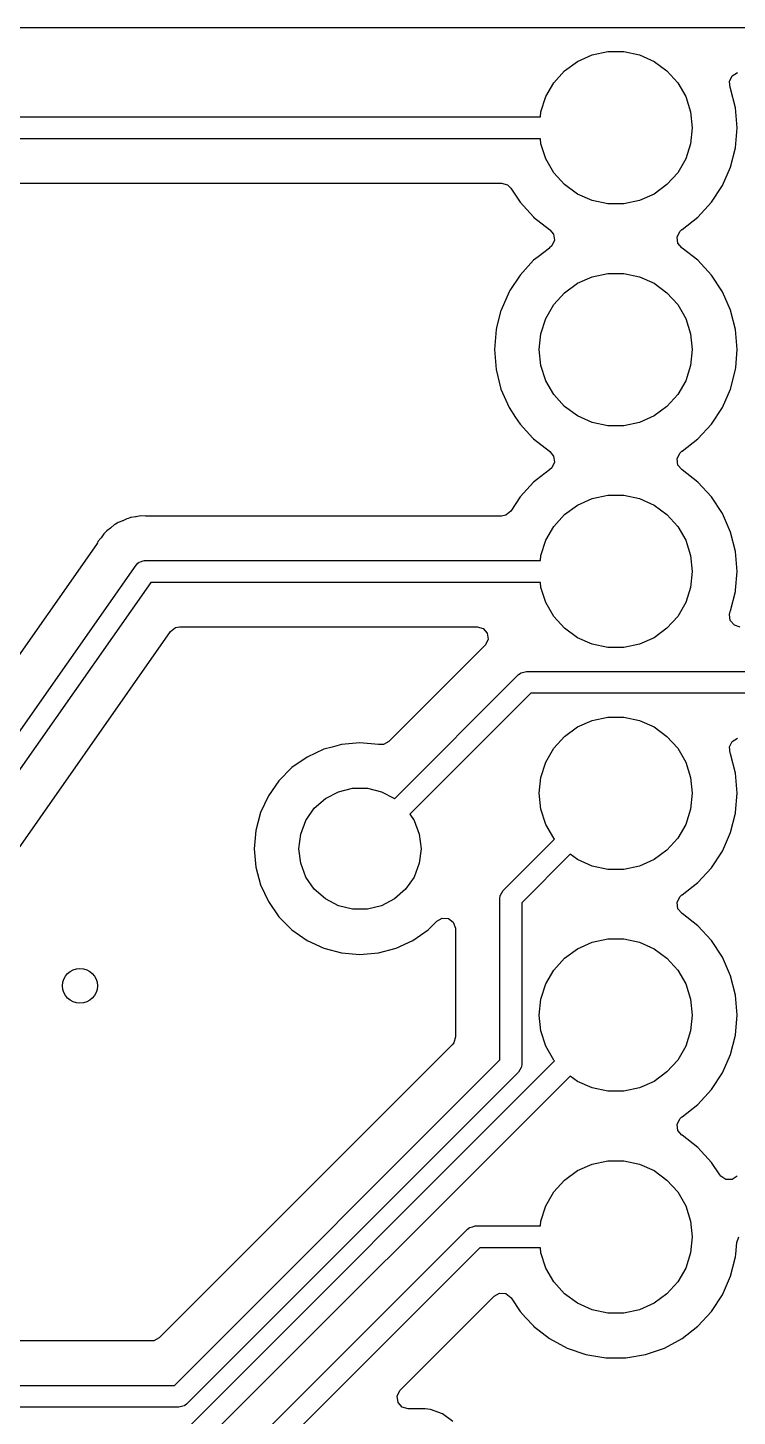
# Model space of a CAD drawing. Extents: x -140 to 29, y -83 to 10.
# Drawn here: x -42.93 to -34.8, y -21.74 to -5.84 of the extents above; entities that cross this region are included whole.
import ezdxf

# ---------------------------------------------------------------- set-up
doc = ezdxf.new("R2010")
doc.units = 0
doc.layers.add('BLACK', color=7, linetype='CONTINUOUS')

msp = doc.modelspace()

# ---------------------------------------------------------------- linework, layer by layer
at = {"layer": 'BLACK', "linetype": 'CONTINUOUS'}
for p, q in [((-6.98708, -5.84), (-45.0245, -5.84)), ((-36.6332, -6.2261), (-36.4658, -6.15159)), ((-36.4658, -6.15159), (-36.2866, -6.1135)), ((-36.2866, -6.1135), (-36.1034, -6.1135)), ((-36.1034, -6.1135), (-35.9242, -6.15159)), ((-35.9242, -6.15159), (-35.7569, -6.2261)), ((-36.9039, -6.46992), (-36.7814, -6.33378)), ((-36.7814, -6.33378), (-36.6332, -6.2261)), ((-35.7569, -6.2261), (-35.6086, -6.33378)), ((-35.6086, -6.33378), (-35.4861, -6.46992)), ((-34.8631, -6.39056), (-34.8028, -6.35308)), ((-36.9955, -6.62858), (-36.9039, -6.46992)), ((-35.4861, -6.46992), (-35.3945, -6.62858)), ((-34.8936, -6.45469), (-34.8631, -6.39056)), ((-34.8846, -6.52511), (-34.8936, -6.45469)), ((-37.0522, -6.80281), (-36.9955, -6.62858)), ((-35.3945, -6.62858), (-35.3378, -6.80281)), ((-34.8807, -6.53381), (-34.8846, -6.52511)), ((-34.8807, -6.53382), (-34.8807, -6.53381)), ((-34.8244, -6.75628), (-34.8807, -6.53382)), ((-37.0582, -6.86), (-37.0522, -6.80281)), ((-35.3378, -6.80281), (-35.3187, -6.985)), ((-34.8244, -6.75629), (-34.8244, -6.75628)), ((-34.8055, -6.985), (-34.8244, -6.75629)), ((-34.8244, -6.75629), (-34.8244, -6.75629)), ((-44.8115, -6.86), (-37.0582, -6.86)), ((-35.3187, -6.985), (-35.3378, -7.16719)), ((-34.8244, -7.2135), (-34.8055, -6.985)), ((-37.0582, -7.11), (-44.8005, -7.11)), ((-37.0522, -7.16719), (-37.0582, -7.11)), ((-36.9955, -7.34142), (-37.0522, -7.16719)), ((-35.3378, -7.16719), (-35.3945, -7.34142)), ((-34.8807, -7.43618), (-34.8244, -7.21372)), ((-34.8244, -7.21372), (-34.8244, -7.2135)), ((-36.9039, -7.50008), (-36.9955, -7.34142)), ((-35.3945, -7.34142), (-35.4861, -7.50008)), ((-34.9729, -7.64635), (-34.8807, -7.43619)), ((-34.8807, -7.43619), (-34.8807, -7.43618)), ((-44.745, -7.6185), (-37.5035, -7.6185)), ((-37.5035, -7.6185), (-37.4353, -7.6385)), ((-36.7814, -7.63622), (-36.9039, -7.50008)), ((-35.4861, -7.50008), (-35.6086, -7.63622)), ((-37.4353, -7.6385), (-37.398, -7.67558)), ((-37.398, -7.67558), (-37.2915, -7.83848)), ((-36.6332, -7.7439), (-36.7814, -7.63622)), ((-36.4658, -7.81841), (-36.6332, -7.7439)), ((-35.7569, -7.7439), (-35.9242, -7.81841)), ((-35.6086, -7.63622), (-35.7569, -7.7439)), ((-35.0985, -7.83848), (-34.9729, -7.64635)), ((-37.2915, -7.83848), (-37.1371, -8.00623)), ((-36.2866, -7.8565), (-36.4658, -7.81841)), ((-36.1034, -7.8565), (-36.2866, -7.8565)), ((-35.9242, -7.81841), (-36.1034, -7.8565)), ((-35.2539, -8.00732), (-35.0985, -7.83848)), ((-37.1371, -8.00623), (-37.1361, -8.00732)), ((-37.1361, -8.00732), (-36.955, -8.14828)), ((-35.435, -8.14828), (-35.2539, -8.00732)), ((-35.2539, -8.00732), (-35.2539, -8.00732)), ((-35.2539, -8.00732), (-35.2539, -8.00732)), ((-36.955, -8.14828), (-36.955, -8.14828)), ((-36.955, -8.14828), (-36.9531, -8.14951)), ((-36.9531, -8.14951), (-36.9525, -8.15021)), ((-36.9525, -8.15021), (-36.9509, -8.15148)), ((-36.9509, -8.15148), (-36.9512, -8.15182)), ((-36.9512, -8.15182), (-36.907, -8.20351)), ((-36.907, -8.20351), (-36.8975, -8.27386)), ((-35.4925, -8.23613), (-35.4626, -8.17177)), ((-35.483, -8.30648), (-35.4925, -8.23613)), ((-35.4626, -8.17177), (-35.4369, -8.14952)), ((-35.4369, -8.14952), (-35.435, -8.14828)), ((-35.435, -8.14828), (-35.435, -8.14828)), ((-36.955, -8.36172), (-37.0837, -8.46191)), ((-36.9531, -8.36049), (-36.955, -8.36172)), ((-36.955, -8.36172), (-36.955, -8.36172)), ((-36.9274, -8.33822), (-36.9531, -8.36049)), ((-36.8975, -8.27386), (-36.9274, -8.33822)), ((-35.4388, -8.35818), (-35.483, -8.30648)), ((-35.4391, -8.35852), (-35.4388, -8.35818)), ((-35.4375, -8.35978), (-35.4391, -8.35852)), ((-35.4369, -8.36048), (-35.4375, -8.35978)), ((-35.435, -8.36172), (-35.4369, -8.36048)), ((-35.2539, -8.50268), (-35.435, -8.36172)), ((-37.1361, -8.50268), (-37.2915, -8.67152)), ((-37.0837, -8.46191), (-37.1361, -8.50268)), ((-35.0985, -8.67152), (-35.2539, -8.50268)), ((-37.2915, -8.67152), (-37.4067, -8.84774)), ((-36.6332, -8.7661), (-36.4658, -8.69159)), ((-36.4658, -8.69159), (-36.2866, -8.6535)), ((-36.2866, -8.6535), (-36.1034, -8.6535)), ((-36.1034, -8.6535), (-35.9242, -8.69159)), ((-35.9242, -8.69159), (-35.7569, -8.7661)), ((-34.9729, -8.86365), (-35.0985, -8.67152)), ((-37.4171, -8.86365), (-37.5088, -9.07273)), ((-37.4067, -8.84774), (-37.4171, -8.86365)), ((-36.9039, -9.00992), (-36.7814, -8.87378)), ((-36.7814, -8.87378), (-36.6332, -8.7661)), ((-35.7569, -8.7661), (-35.6086, -8.87378)), ((-35.6086, -8.87378), (-35.4861, -9.00992)), ((-34.8807, -9.07381), (-34.9729, -8.86365)), ((-36.9955, -9.16858), (-36.9039, -9.00992)), ((-35.4861, -9.00992), (-35.3945, -9.16858)), ((-37.5093, -9.07382), (-37.56, -9.27421)), ((-37.5088, -9.07273), (-37.5093, -9.07381)), ((-37.5093, -9.07381), (-37.5093, -9.07382)), ((-37.0522, -9.34281), (-36.9955, -9.16858)), ((-35.3945, -9.16858), (-35.3378, -9.34281)), ((-34.8807, -9.07382), (-34.8807, -9.07381)), ((-34.8244, -9.29628), (-34.8807, -9.07382)), ((-37.5656, -9.29629), (-37.5845, -9.525)), ((-37.56, -9.27421), (-37.5656, -9.29629)), ((-37.0713, -9.525), (-37.0522, -9.34281)), ((-35.3378, -9.34281), (-35.3187, -9.525)), ((-34.8244, -9.29629), (-34.8244, -9.29628)), ((-34.8055, -9.525), (-34.8244, -9.29629)), ((-34.8244, -9.29629), (-34.8244, -9.29629)), ((-37.5845, -9.525), (-37.5656, -9.75371)), ((-37.0522, -9.70719), (-37.0713, -9.525)), ((-35.3187, -9.525), (-35.3378, -9.70719)), ((-34.8223, -9.72887), (-34.8055, -9.525)), ((-37.5656, -9.75371), (-37.5093, -9.97618)), ((-36.9955, -9.88142), (-37.0522, -9.70719)), ((-35.3378, -9.70719), (-35.3945, -9.88142)), ((-34.8807, -9.97618), (-34.8244, -9.75372)), ((-34.8244, -9.75372), (-34.8223, -9.72887)), ((-37.5093, -9.97618), (-37.4171, -10.1864)), ((-36.9039, -10.0401), (-36.9955, -9.88142)), ((-35.3945, -9.88142), (-35.4861, -10.0401)), ((-34.9729, -10.1863), (-34.8807, -9.97619)), ((-34.8807, -9.97619), (-34.8807, -9.97618)), ((-36.7814, -10.1762), (-36.9039, -10.0401)), ((-35.4861, -10.0401), (-35.6086, -10.1762)), ((-37.4171, -10.1864), (-37.3417, -10.3018)), ((-37.3417, -10.3018), (-37.2915, -10.3785)), ((-36.6332, -10.2839), (-36.7814, -10.1762)), ((-36.4658, -10.3584), (-36.6332, -10.2839)), ((-35.7569, -10.2839), (-35.9242, -10.3584)), ((-35.6086, -10.1762), (-35.7569, -10.2839)), ((-35.0985, -10.3785), (-34.9729, -10.1863)), ((-37.2915, -10.3785), (-37.1442, -10.5386)), ((-36.2866, -10.3965), (-36.4658, -10.3584)), ((-36.1034, -10.3965), (-36.2866, -10.3965)), ((-35.9242, -10.3584), (-36.1034, -10.3965)), ((-35.2539, -10.5473), (-35.0985, -10.3785)), ((-37.1442, -10.5386), (-37.1361, -10.5473)), ((-37.1361, -10.5473), (-36.955, -10.6883)), ((-35.435, -10.6883), (-35.2539, -10.5473)), ((-35.2539, -10.5473), (-35.2539, -10.5473)), ((-35.2539, -10.5473), (-35.2539, -10.5473)), ((-36.955, -10.6883), (-36.955, -10.6883)), ((-36.955, -10.6883), (-36.9531, -10.6895)), ((-36.9531, -10.6895), (-36.9525, -10.6902)), ((-36.9525, -10.6902), (-36.9509, -10.6915)), ((-36.9509, -10.6915), (-36.9512, -10.6918)), ((-36.9512, -10.6918), (-36.907, -10.7435)), ((-36.907, -10.7435), (-36.8975, -10.8139)), ((-35.4925, -10.7761), (-35.4626, -10.7118)), ((-35.483, -10.8465), (-35.4925, -10.7761)), ((-35.4626, -10.7118), (-35.4369, -10.6895)), ((-35.4369, -10.6895), (-35.435, -10.6883)), ((-35.435, -10.6883), (-35.435, -10.6883)), ((-36.955, -10.9017), (-37.1024, -11.0164)), ((-36.9531, -10.9005), (-36.955, -10.9017)), ((-36.955, -10.9017), (-36.955, -10.9017)), ((-36.9274, -10.8782), (-36.9531, -10.9005)), ((-36.8975, -10.8139), (-36.9274, -10.8782)), ((-35.4388, -10.8982), (-35.483, -10.8465)), ((-35.4391, -10.8985), (-35.4388, -10.8982)), ((-35.4375, -10.8998), (-35.4391, -10.8985)), ((-35.4369, -10.9005), (-35.4375, -10.8998)), ((-35.435, -10.9017), (-35.4369, -10.9005)), ((-35.2539, -11.0427), (-35.435, -10.9017)), ((-37.1361, -11.0427), (-37.2915, -11.2115)), ((-37.1024, -11.0164), (-37.1361, -11.0427)), ((-35.0985, -11.2115), (-35.2539, -11.0427)), ((-37.2915, -11.2115), (-37.398, -11.3744)), ((-36.6332, -11.3061), (-36.4658, -11.2316)), ((-36.4658, -11.2316), (-36.2866, -11.1935)), ((-36.2866, -11.1935), (-36.1034, -11.1935)), ((-36.1034, -11.1935), (-35.9242, -11.2316)), ((-35.9242, -11.2316), (-35.7569, -11.3061)), ((-34.9729, -11.4036), (-35.0985, -11.2115)), ((-41.7439, -11.4465), (-41.7511, -11.4494)), ((-41.6923, -11.44), (-41.7439, -11.4465)), ((-41.7439, -11.4465), (-41.7439, -11.4465)), ((-41.7439, -11.4465), (-41.7439, -11.4465)), ((-41.6873, -11.4392), (-41.6923, -11.44)), ((-41.6363, -11.4285), (-41.6873, -11.4392)), ((-41.579, -11.4311), (-41.6363, -11.4285)), ((-41.5721, -11.4314), (-41.579, -11.4311)), ((-41.5693, -11.4315), (-41.5721, -11.4314)), ((-37.5035, -11.4315), (-41.5693, -11.4315)), ((-37.452, -11.4205), (-37.5035, -11.4315)), ((-37.398, -11.3744), (-37.452, -11.4205)), ((-36.9039, -11.5499), (-36.7814, -11.4138)), ((-36.7814, -11.4138), (-36.6332, -11.3061)), ((-35.7569, -11.3061), (-35.6086, -11.4138)), ((-35.6086, -11.4138), (-35.4861, -11.5499)), ((-34.8807, -11.6138), (-34.9729, -11.4036)), ((-42.0222, -11.5995), (-42.0317, -11.611)), ((-41.9801, -11.5689), (-42.0222, -11.5995)), ((-41.9761, -11.5658), (-41.9801, -11.5689)), ((-41.9366, -11.5319), (-41.9761, -11.5658)), ((-41.9232, -11.5253), (-41.9366, -11.5319)), ((-41.9048, -11.5142), (-41.9232, -11.5253)), ((-41.8927, -11.5054), (-41.9048, -11.5142)), ((-41.868, -11.4957), (-41.8927, -11.5054)), ((-41.8443, -11.4863), (-41.868, -11.4957)), ((-41.8397, -11.4842), (-41.8443, -11.4863)), ((-41.793, -11.4613), (-41.8397, -11.4842)), ((-41.7784, -11.4582), (-41.793, -11.4613)), ((-41.793, -11.4613), (-41.793, -11.4613)), ((-41.7577, -11.452), (-41.7784, -11.4582)), ((-41.7511, -11.4494), (-41.7577, -11.452)), ((-36.9955, -11.7086), (-36.9039, -11.5499)), ((-35.4861, -11.5499), (-35.3945, -11.7086)), ((-42.1414, -11.755), (-44.7682, -15.5064)), ((-42.1306, -11.7364), (-42.1414, -11.755)), ((-42.1242, -11.7229), (-42.1306, -11.7364)), ((-42.091, -11.6827), (-42.1242, -11.7229)), ((-42.1242, -11.7229), (-42.1242, -11.7229)), ((-42.088, -11.6787), (-42.091, -11.6827)), ((-42.0581, -11.6361), (-42.088, -11.6787)), ((-42.0468, -11.6264), (-42.0581, -11.6361)), ((-42.0581, -11.6361), (-42.0581, -11.6361)), ((-42.0317, -11.611), (-42.0468, -11.6264)), ((-37.0522, -11.8828), (-36.9955, -11.7086)), ((-35.3945, -11.7086), (-35.3378, -11.8828)), ((-34.8244, -11.8363), (-34.8807, -11.6138)), ((-34.8807, -11.6138), (-34.8807, -11.6138)), ((-37.0582, -11.94), (-37.0522, -11.8828)), ((-35.3378, -11.8828), (-35.3187, -12.065)), ((-34.8055, -12.065), (-34.8244, -11.8363)), ((-34.8244, -11.8363), (-34.8244, -11.8363)), ((-34.8244, -11.8363), (-34.8244, -11.8363)), ((-44.6452, -16.2174), (-41.6875, -11.9933)), ((-41.6875, -11.9933), (-41.6631, -11.9674)), ((-41.6631, -11.9674), (-41.657, -11.9648)), ((-41.657, -11.9648), (-41.6527, -11.9598)), ((-41.6527, -11.9598), (-41.6248, -11.9517)), ((-41.6248, -11.9517), (-41.598, -11.9407)), ((-41.598, -11.9407), (-41.5914, -11.9419)), ((-41.5914, -11.9419), (-41.5851, -11.94)), ((-41.5851, -11.94), (-37.0582, -11.94)), ((-35.3187, -12.065), (-35.3378, -12.2472)), ((-34.8233, -12.2804), (-34.8055, -12.065)), ((-41.52, -12.19), (-44.4701, -16.4032)), ((-37.0582, -12.19), (-41.52, -12.19)), ((-37.0522, -12.2472), (-37.0582, -12.19)), ((-36.9955, -12.4214), (-37.0522, -12.2472)), ((-35.3378, -12.2472), (-35.3945, -12.4214)), ((-34.8807, -12.5162), (-34.8244, -12.2937)), ((-34.8244, -12.2937), (-34.8233, -12.2804)), ((-36.9039, -12.5801), (-36.9955, -12.4214)), ((-35.3945, -12.4214), (-35.4861, -12.5801)), ((-34.8939, -12.5576), (-34.8846, -12.5249)), ((-34.8838, -12.6278), (-34.8939, -12.5576)), ((-34.8846, -12.5249), (-34.8807, -12.5162)), ((-34.8807, -12.5162), (-34.8807, -12.5162)), ((-41.2929, -12.7522), (-41.2375, -12.7079)), ((-41.2375, -12.7079), (-41.1897, -12.6985)), ((-41.1897, -12.6985), (-37.7821, -12.6985)), ((-37.7821, -12.6985), (-37.714, -12.7185)), ((-37.714, -12.7185), (-37.6675, -12.7722)), ((-36.7814, -12.7162), (-36.9039, -12.5801)), ((-36.6332, -12.8239), (-36.7814, -12.7162)), ((-35.6086, -12.7162), (-35.7569, -12.8239)), ((-35.4861, -12.5801), (-35.6086, -12.7162)), ((-34.8373, -12.6815), (-34.8838, -12.6278)), ((-34.7692, -12.7015), (-34.8373, -12.6815)), ((-44.0348, -16.668), (-41.2929, -12.7522)), ((-37.6574, -12.8424), (-37.6869, -12.907)), ((-37.6675, -12.7722), (-37.6574, -12.8424)), ((-36.4658, -12.8984), (-36.6332, -12.8239)), ((-35.7569, -12.8239), (-35.9242, -12.8984)), ((-37.693, -12.9136), (-38.7931, -14.0137)), ((-37.6869, -12.907), (-37.693, -12.9136)), ((-36.2866, -12.9365), (-36.4658, -12.8984)), ((-36.1034, -12.9365), (-36.2866, -12.9365)), ((-35.9242, -12.8984), (-36.1034, -12.9365)), ((-38.726, -14.6657), (-37.3069, -13.2466)), ((-37.3069, -13.2466), (-37.289, -13.2332)), ((-37.289, -13.2332), (-37.2861, -13.2298)), ((-37.2861, -13.2298), (-37.2835, -13.2291)), ((-37.2835, -13.2291), (-37.2784, -13.2253)), ((-37.2784, -13.2253), (-37.2482, -13.2187)), ((-37.2482, -13.2187), (-37.2185, -13.21)), ((-37.2185, -13.21), (-26.8641, -13.21)), ((-37.1667, -13.46), (-38.5528, -14.8461)), ((-27.0324, -13.46), (-37.1667, -13.46)), ((-36.6332, -13.8461), (-36.4658, -13.7716)), ((-36.4658, -13.7716), (-36.2866, -13.7335)), ((-36.2866, -13.7335), (-36.1034, -13.7335)), ((-36.1034, -13.7335), (-35.9242, -13.7716)), ((-35.9242, -13.7716), (-35.7569, -13.8461)), ((-36.9039, -14.0899), (-36.7814, -13.9538)), ((-36.7814, -13.9538), (-36.6332, -13.8461)), ((-35.7569, -13.8461), (-35.6086, -13.9538)), ((-35.6086, -13.9538), (-35.4861, -14.0899)), ((-34.8631, -14.0106), (-34.8028, -13.9731)), ((-39.5379, -14.1015), (-39.7293, -14.1907)), ((-39.4432, -14.0761), (-39.5379, -14.1015)), ((-39.5379, -14.1015), (-39.5379, -14.1015)), ((-39.3339, -14.0468), (-39.4432, -14.0761)), ((-39.1235, -14.0284), (-39.3339, -14.0468)), ((-38.9131, -14.0468), (-39.1235, -14.0284)), ((-38.9077, -14.0478), (-38.9131, -14.0468)), ((-38.9131, -14.0468), (-38.9131, -14.0468)), ((-38.9131, -14.0468), (-38.9131, -14.0468)), ((-38.9075, -14.0465), (-38.9077, -14.0478)), ((-38.8554, -14.0477), (-38.9075, -14.0465)), ((-38.7931, -14.0137), (-38.8554, -14.0477)), ((-36.9955, -14.2486), (-36.9039, -14.0899)), ((-35.4861, -14.0899), (-35.3945, -14.2486)), ((-34.8936, -14.0747), (-34.8631, -14.0106)), ((-34.8846, -14.1451), (-34.8936, -14.0747)), ((-34.8807, -14.1538), (-34.8846, -14.1451)), ((-39.7293, -14.1907), (-39.9023, -14.3118)), ((-37.0522, -14.4228), (-36.9955, -14.2486)), ((-35.3945, -14.2486), (-35.3378, -14.4228)), ((-34.8244, -14.3763), (-34.8807, -14.1538)), ((-34.8807, -14.1538), (-34.8807, -14.1538)), ((-40.0517, -14.4612), (-40.1728, -14.6342)), ((-40.0516, -14.4612), (-40.0517, -14.4612)), ((-39.9023, -14.3119), (-40.0516, -14.4612)), ((-39.9023, -14.3118), (-39.9023, -14.3119)), ((-37.0713, -14.605), (-37.0522, -14.4228)), ((-35.3378, -14.4228), (-35.3187, -14.605)), ((-34.8055, -14.605), (-34.8244, -14.3763)), ((-34.8244, -14.3763), (-34.8244, -14.3763)), ((-34.8244, -14.3763), (-34.8244, -14.3763)), ((-39.5203, -14.6651), (-39.3712, -14.5869)), ((-39.3712, -14.5869), (-39.2077, -14.5466)), ((-39.2077, -14.5466), (-39.0393, -14.5466)), ((-39.0393, -14.5466), (-38.8758, -14.5869)), ((-38.8758, -14.5869), (-38.7267, -14.6651)), ((-37.0522, -14.7872), (-37.0713, -14.605)), ((-35.3187, -14.605), (-35.3378, -14.7872)), ((-34.8237, -14.8256), (-34.8055, -14.605)), ((-40.1728, -14.6342), (-40.262, -14.8256)), ((-40.1728, -14.6342), (-40.1728, -14.6342)), ((-40.1728, -14.6342), (-40.1728, -14.6342)), ((-39.742, -14.9154), (-39.6463, -14.7768)), ((-39.6463, -14.7768), (-39.5203, -14.6651)), ((-38.7267, -14.6651), (-38.726, -14.6657)), ((-40.262, -14.8256), (-40.3167, -15.0296)), ((-39.8017, -15.0728), (-39.742, -14.9154)), ((-38.5528, -14.8461), (-38.505, -14.9154)), ((-38.505, -14.9154), (-38.4453, -15.0728)), ((-36.9955, -14.9614), (-37.0522, -14.7872)), ((-35.3378, -14.7872), (-35.3945, -14.9614)), ((-34.8807, -15.0562), (-34.8244, -14.8337)), ((-34.8244, -14.8337), (-34.8237, -14.8256)), ((-40.3167, -15.0296), (-40.3351, -15.24)), ((-39.822, -15.24), (-39.8017, -15.0728)), ((-38.4453, -15.0728), (-38.425, -15.24)), ((-36.9039, -15.1201), (-36.9955, -14.9614)), ((-35.3945, -14.9614), (-35.4861, -15.1201)), ((-34.9729, -15.2663), (-34.8807, -15.0562)), ((-34.8807, -15.0562), (-34.8807, -15.0562)), ((-40.3351, -15.24), (-40.3167, -15.4504)), ((-39.8017, -15.4072), (-39.822, -15.24)), ((-38.425, -15.24), (-38.4453, -15.4072)), ((-37.4847, -15.7179), (-36.8958, -15.1291)), ((-36.8958, -15.1291), (-36.9039, -15.1201)), ((-35.6086, -15.2562), (-35.7569, -15.3639)), ((-35.4861, -15.1201), (-35.6086, -15.2562)), ((-39.742, -15.5646), (-39.8017, -15.4072)), ((-38.4453, -15.4072), (-38.505, -15.5646)), ((-36.7165, -15.3033), (-37.2713, -15.8581)), ((-36.6332, -15.3639), (-36.7165, -15.3033)), ((-36.4658, -15.4384), (-36.6332, -15.3639)), ((-35.7569, -15.3639), (-35.9242, -15.4384)), ((-35.0985, -15.4585), (-34.9729, -15.2663)), ((-40.3167, -15.4504), (-40.262, -15.6544)), ((-39.6463, -15.7032), (-39.742, -15.5646)), ((-38.505, -15.5646), (-38.6007, -15.7032)), ((-36.2866, -15.4765), (-36.4658, -15.4384)), ((-36.1034, -15.4765), (-36.2866, -15.4765)), ((-35.9242, -15.4384), (-36.1034, -15.4765)), ((-35.2539, -15.6273), (-35.0985, -15.4585)), ((-40.262, -15.6544), (-40.1728, -15.8458)), ((-39.5203, -15.8149), (-39.6463, -15.7032)), ((-38.6007, -15.7032), (-38.7267, -15.8149)), ((-37.4995, -15.7451), (-37.4847, -15.7179)), ((-35.435, -15.7683), (-35.2539, -15.6273)), ((-35.2539, -15.6273), (-35.2539, -15.6273)), ((-35.2539, -15.6273), (-35.2539, -15.6273)), ((-40.1728, -15.8458), (-40.0516, -16.0188)), ((-39.3712, -15.8931), (-39.5203, -15.8149)), ((-39.2077, -15.9334), (-39.3712, -15.8931)), ((-38.8758, -15.8931), (-39.0393, -15.9334)), ((-38.7267, -15.8149), (-38.8758, -15.8931)), ((-37.5213, -15.8063), (-37.5181, -15.7842)), ((-37.5213, -17.6581), (-37.5213, -15.8063)), ((-37.5184, -15.7797), (-37.5171, -15.7773)), ((-37.5181, -15.7842), (-37.5184, -15.7797)), ((-37.5171, -15.7773), (-37.5162, -15.7711)), ((-37.5162, -15.7711), (-37.4995, -15.7451)), ((-37.2713, -15.8581), (-37.2713, -17.7099)), ((-35.4925, -15.8561), (-35.4626, -15.7918)), ((-35.483, -15.9265), (-35.4925, -15.8561)), ((-35.4626, -15.7918), (-35.4369, -15.7695)), ((-35.4369, -15.7695), (-35.435, -15.7683)), ((-35.435, -15.7683), (-35.435, -15.7683)), ((-40.0516, -16.0188), (-39.9023, -16.1681)), ((-39.0393, -15.9334), (-39.2077, -15.9334)), ((-38.2449, -16.0684), (-38.1826, -16.0343)), ((-38.1826, -16.0343), (-38.1118, -16.0394)), ((-38.1118, -16.0394), (-38.0549, -16.0819)), ((-35.4388, -15.9782), (-35.483, -15.9265)), ((-35.4391, -15.9785), (-35.4388, -15.9782)), ((-35.4375, -15.9798), (-35.4391, -15.9785)), ((-35.4369, -15.9805), (-35.4375, -15.9798)), ((-35.435, -15.9817), (-35.4369, -15.9805)), ((-35.2539, -16.1227), (-35.435, -15.9817)), ((-39.9023, -16.1681), (-39.7293, -16.2893)), ((-38.5177, -16.2893), (-38.3447, -16.1681)), ((-38.3447, -16.1681), (-38.2449, -16.0684)), ((-38.0549, -16.0819), (-38.0301, -16.1485)), ((-38.0301, -16.1485), (-38.0298, -16.1574)), ((-38.0298, -16.1574), (-38.0298, -17.3953)), ((-35.0985, -16.2915), (-35.2539, -16.1227)), ((-39.7293, -16.2893), (-39.5379, -16.3785)), ((-38.7091, -16.3785), (-38.5177, -16.2893)), ((-36.6332, -16.3861), (-36.4658, -16.3116)), ((-36.4658, -16.3116), (-36.2866, -16.2735)), ((-36.2866, -16.2735), (-36.1034, -16.2735)), ((-36.1034, -16.2735), (-35.9242, -16.3116)), ((-35.9242, -16.3116), (-35.7569, -16.3861)), ((-34.9729, -16.4836), (-35.0985, -16.2915)), ((-39.5379, -16.3785), (-39.3339, -16.4332)), ((-39.3339, -16.4332), (-39.1235, -16.4516)), ((-39.1235, -16.4516), (-38.9131, -16.4332)), ((-38.9131, -16.4332), (-38.7091, -16.3785)), ((-36.9039, -16.6299), (-36.7814, -16.4938)), ((-36.7814, -16.4938), (-36.6332, -16.3861)), ((-35.7569, -16.3861), (-35.6086, -16.4938)), ((-35.6086, -16.4938), (-35.4861, -16.6299)), ((-34.8807, -16.6938), (-34.9729, -16.4836)), ((-36.9955, -16.7886), (-36.9039, -16.6299)), ((-35.4861, -16.6299), (-35.3945, -16.7886)), ((-37.0522, -16.9628), (-36.9955, -16.7886)), ((-35.3945, -16.7886), (-35.3378, -16.9628)), ((-34.8244, -16.9163), (-34.8807, -16.6938)), ((-34.8807, -16.6938), (-34.8807, -16.6938)), ((-37.0713, -17.145), (-37.0522, -16.9628)), ((-35.3378, -16.9628), (-35.3187, -17.145)), ((-34.8055, -17.145), (-34.8244, -16.9163)), ((-34.8244, -16.9163), (-34.8244, -16.9163)), ((-34.8244, -16.9163), (-34.8244, -16.9163)), ((-37.0522, -17.3272), (-37.0713, -17.145)), ((-35.3187, -17.145), (-35.3378, -17.3272)), ((-34.8203, -17.3237), (-34.8055, -17.145)), ((-36.9955, -17.5014), (-37.0522, -17.3272)), ((-35.3378, -17.3272), (-35.3945, -17.5014)), ((-34.8244, -17.3737), (-34.8203, -17.3237)), ((-38.0667, -17.4844), (-41.4219, -20.8396)), ((-38.0498, -17.4634), (-38.0667, -17.4844)), ((-38.0298, -17.3953), (-38.0498, -17.4634)), ((-34.8807, -17.5962), (-34.8244, -17.3737)), ((-36.9039, -17.6601), (-36.9955, -17.5014)), ((-35.3945, -17.5014), (-35.4861, -17.6601)), ((-34.9729, -17.8063), (-34.8807, -17.5962)), ((-34.8807, -17.5962), (-34.8807, -17.5962)), ((-41.2482, -21.385), (-37.5213, -17.6581)), ((-37.3079, -17.7983), (-41.108, -21.5984)), ((-41.0618, -21.835), (-36.8958, -17.6691)), ((-37.2931, -17.7711), (-37.3079, -17.7983)), ((-37.2764, -17.7451), (-37.2931, -17.7711)), ((-37.2755, -17.7389), (-37.2764, -17.7451)), ((-37.2742, -17.7365), (-37.2755, -17.7389)), ((-37.2713, -17.7099), (-37.2745, -17.732)), ((-37.2745, -17.732), (-37.2742, -17.7365)), ((-36.8958, -17.6691), (-36.9039, -17.6601)), ((-35.6086, -17.7962), (-35.7569, -17.9039)), ((-35.4861, -17.6601), (-35.6086, -17.7962)), ((-36.7165, -17.8433), (-40.9216, -22.0484)), ((-36.6332, -17.9039), (-36.7165, -17.8433)), ((-36.4658, -17.9784), (-36.6332, -17.9039)), ((-35.7569, -17.9039), (-35.9242, -17.9784)), ((-35.0985, -17.9985), (-34.9729, -17.8063)), ((-36.2866, -18.0165), (-36.4658, -17.9784)), ((-36.1034, -18.0165), (-36.2866, -18.0165)), ((-35.9242, -17.9784), (-36.1034, -18.0165)), ((-35.2539, -18.1673), (-35.0985, -17.9985)), ((-35.435, -18.3083), (-35.2539, -18.1673)), ((-35.2539, -18.1673), (-35.2539, -18.1673)), ((-35.2539, -18.1673), (-35.2539, -18.1673)), ((-35.4925, -18.3961), (-35.4626, -18.3318)), ((-35.483, -18.4665), (-35.4925, -18.3961)), ((-35.4626, -18.3318), (-35.4369, -18.3095)), ((-35.4369, -18.3095), (-35.435, -18.3083)), ((-35.435, -18.3083), (-35.435, -18.3083)), ((-35.4388, -18.5182), (-35.483, -18.4665)), ((-35.4391, -18.5185), (-35.4388, -18.5182)), ((-35.4375, -18.5198), (-35.4391, -18.5185)), ((-35.4369, -18.5205), (-35.4375, -18.5198)), ((-35.435, -18.5217), (-35.4369, -18.5205)), ((-35.2539, -18.6627), (-35.435, -18.5217)), ((-35.0985, -18.8315), (-35.2539, -18.6627)), ((-36.6332, -18.9261), (-36.4658, -18.8516)), ((-36.4658, -18.8516), (-36.2866, -18.8135)), ((-36.2866, -18.8135), (-36.1034, -18.8135)), ((-36.1034, -18.8135), (-35.9242, -18.8516)), ((-35.9242, -18.8516), (-35.7569, -18.9261)), ((-35.0043, -18.9757), (-35.0985, -18.8315)), ((-36.9039, -19.1699), (-36.7814, -19.0338)), ((-36.7814, -19.0338), (-36.6332, -18.9261)), ((-35.7569, -18.9261), (-35.6086, -19.0338)), ((-35.6086, -19.0338), (-35.4861, -19.1699)), ((-34.994, -18.9893), (-35.0043, -18.9757)), ((-34.9343, -19.0277), (-34.994, -18.9893)), ((-34.8633, -19.0277), (-34.9343, -19.0277)), ((-34.8036, -18.9893), (-34.8633, -19.0277)), ((-36.9955, -19.3286), (-36.9039, -19.1699)), ((-35.4861, -19.1699), (-35.3945, -19.3286)), ((-37.0522, -19.5028), (-36.9955, -19.3286)), ((-35.3945, -19.3286), (-35.3378, -19.5028)), ((-37.0582, -19.56), (-37.0522, -19.5028)), ((-35.3378, -19.5028), (-35.3187, -19.685)), ((-40.5819, -22.285), (-37.8935, -19.5966)), ((-37.8935, -19.5966), (-37.8756, -19.5832)), ((-37.8756, -19.5832), (-37.8727, -19.5798)), ((-37.8727, -19.5798), (-37.8701, -19.5791)), ((-37.8701, -19.5791), (-37.865, -19.5753)), ((-37.865, -19.5753), (-37.8348, -19.5687)), ((-37.8348, -19.5687), (-37.8051, -19.56)), ((-37.8051, -19.56), (-37.0582, -19.56)), ((-35.3187, -19.685), (-35.3378, -19.8672)), ((-34.8109, -19.7503), (-34.7853, -19.6841)), ((-37.7533, -19.81), (-40.4417, -22.4984)), ((-37.0582, -19.81), (-37.7533, -19.81)), ((-37.0522, -19.8672), (-37.0582, -19.81)), ((-36.9955, -20.0414), (-37.0522, -19.8672)), ((-35.3378, -19.8672), (-35.3945, -20.0414)), ((-34.8218, -19.8826), (-34.8109, -19.7503)), ((-34.8807, -20.1362), (-34.8244, -19.9137)), ((-34.8244, -19.9137), (-34.8218, -19.8826)), ((-36.9039, -20.2001), (-36.9955, -20.0414)), ((-35.3945, -20.0414), (-35.4861, -20.2001)), ((-34.9729, -20.3463), (-34.8807, -20.1362)), ((-34.8807, -20.1362), (-34.8807, -20.1362)), ((-37.5874, -20.3632), (-37.5251, -20.3292)), ((-37.5251, -20.3292), (-37.4543, -20.3343)), ((-37.4543, -20.3343), (-37.3975, -20.3768)), ((-36.7814, -20.3362), (-36.9039, -20.2001)), ((-36.6332, -20.4439), (-36.7814, -20.3362)), ((-35.6086, -20.3362), (-35.7569, -20.4439)), ((-35.4861, -20.2001), (-35.6086, -20.3362)), ((-35.0985, -20.5385), (-34.9729, -20.3463)), ((-38.2096, -20.9854), (-37.5874, -20.3632)), ((-37.3975, -20.3768), (-37.3929, -20.3834)), ((-37.3929, -20.3834), (-37.2915, -20.5385)), ((-36.4658, -20.5184), (-36.6332, -20.4439)), ((-35.7569, -20.4439), (-35.9242, -20.5184)), ((-37.2915, -20.5385), (-37.2295, -20.6059)), ((-37.2295, -20.6059), (-37.1385, -20.7047)), ((-36.2866, -20.5565), (-36.4658, -20.5184)), ((-36.1034, -20.5565), (-36.2866, -20.5565)), ((-35.9242, -20.5184), (-36.1034, -20.5565)), ((-35.2539, -20.7073), (-35.0985, -20.5385)), ((-37.1385, -20.7047), (-37.1361, -20.7073)), ((-37.1361, -20.7073), (-36.955, -20.8483)), ((-35.435, -20.8483), (-35.2539, -20.7073)), ((-35.2539, -20.7073), (-35.2539, -20.7073)), ((-35.2539, -20.7073), (-35.2539, -20.7073)), ((-41.511, -20.8765), (-44.6598, -20.8765)), ((-41.4842, -20.8736), (-41.511, -20.8765)), ((-41.4219, -20.8396), (-41.4842, -20.8736)), ((-38.6621, -21.4379), (-38.2096, -20.9854)), ((-36.955, -20.8483), (-36.7532, -20.9575)), ((-36.7532, -20.9575), (-36.5361, -21.032)), ((-35.8539, -21.032), (-35.7181, -20.9854)), ((-35.7181, -20.9854), (-35.6368, -20.9575)), ((-35.6368, -20.9575), (-35.435, -20.8483)), ((-35.6368, -20.9575), (-35.6368, -20.9575)), ((-35.6368, -20.9575), (-35.6368, -20.9575)), ((-36.5361, -21.032), (-36.3097, -21.0698)), ((-36.3097, -21.0698), (-36.3097, -21.0698)), ((-36.3097, -21.0698), (-36.0803, -21.0698)), ((-36.0803, -21.0698), (-35.8539, -21.032)), ((-36.0803, -21.0698), (-36.0803, -21.0698)), ((-44.6866, -21.385), (-41.2482, -21.385)), ((-38.6977, -21.5091), (-38.6682, -21.4445)), ((-38.6682, -21.4445), (-38.6621, -21.4379)), ((-41.1365, -21.6197), (-41.1667, -21.6263)), ((-41.1314, -21.6159), (-41.1365, -21.6197)), ((-41.1288, -21.6152), (-41.1314, -21.6159)), ((-41.1259, -21.6118), (-41.1288, -21.6152)), ((-41.108, -21.5984), (-41.1259, -21.6118)), ((-38.6876, -21.5793), (-38.6977, -21.5091)), ((-38.6411, -21.633), (-38.6876, -21.5793)), ((-41.1964, -21.635), (-44.6756, -21.635)), ((-41.1667, -21.6263), (-41.1964, -21.635)), ((-38.573, -21.653), (-38.6411, -21.633)), ((-38.3764, -21.653), (-38.573, -21.653)), ((-38.3763, -21.653), (-38.3764, -21.653)), ((-38.3158, -21.6595), (-38.3763, -21.653)), ((-38.1788, -21.7106), (-38.3158, -21.6595)), ((-38.3158, -21.6595), (-38.3158, -21.6595)), ((-38.0617, -21.7982), (-38.1788, -21.7106)), ((-38.1788, -21.7106), (-38.1788, -21.7106))]:
    msp.add_line(p, q, dxfattribs=at)
at = {"layer": 'BLACK'}
msp.add_circle((-42.33, -16.81), 0.2, dxfattribs=at)

doc.saveas('drawing.dxf')
